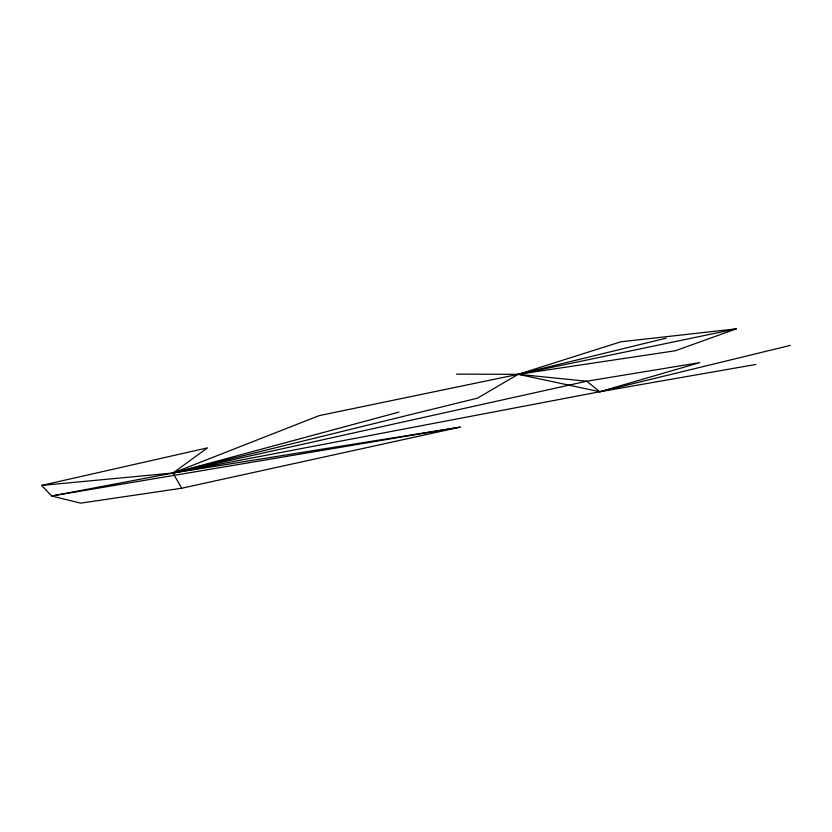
<?xml version="1.0" encoding="UTF-8"?>
<svg xmlns="http://www.w3.org/2000/svg" width="832" height="832" viewBox="0 0 832 832"><rect width="100%" height="100%" fill="white"/><g stroke="black" fill="none" stroke-linecap="round" stroke-linejoin="round"><path stroke-width="1.25" d="M398.934 412.121L172.9 473.034L460.138 427.138L181.75 488.218L172.9 473.034L319.166 415.626L518.232 374.317L675.293 350.761L736.299 328.848L620.818 341.796L518.232 374.317L477.35 398.195L172.9 473.034L51.657 495.997L41.6 485.42L207.49 447.866L172.9 473.034L41.6 485.42M456.602 374.14L518.232 374.317L666.141 338.177M790.4 345.374L599.789 391.747L172.9 473.034L586.737 381.222L699.785 362.606L599.789 391.747L518.232 374.317L736.299 328.848M755.955 364.447L599.789 391.747L586.737 381.222L518.232 374.317M460.138 427.138L51.657 495.997L80.6 503.152L181.75 488.218"/></g></svg>
